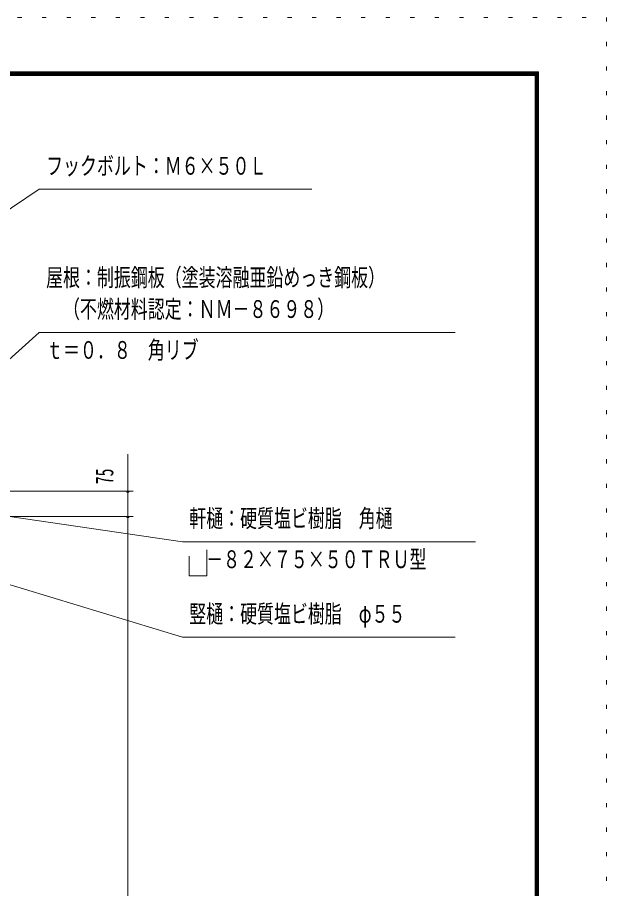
# Model space of a CAD drawing. Units: millimetres, scale not verified. Extents: x -25857 to 25867, y -10500 to 10500.
# Drawn here: x 21545 to 25867, y 4113 to 10500 of the extents above; entities that cross this region are included whole.
import ezdxf
from ezdxf.enums import TextEntityAlignment as Align

# ---------------------------------------------------------------- set-up
doc = ezdxf.new("R2010")
doc.units = ezdxf.units.MM
doc.header["$LTSCALE"] = 60
doc.linetypes.add('USER4', pattern=[3, 0.5, -2.5])
for name, color, linetype, lineweight in [('0-A_2-52DIM', 3, 'Continuous', 18), ('0-C_F-F1PAPER', 5, 'Continuous', 18), ('0-D_F-E_J_ADD', 5, 'USER4', 18)]:
    doc.layers.add(name, color=color, linetype=linetype, lineweight=lineweight)
doc.styles.add('ＭＳ ゴシック', font='')
doc.styles.get('ＭＳ ゴシック').set_extended_font_data('MS Gothic')

msp = doc.modelspace()

# ---------------------------------------------------------------- linework, layer by layer
at = {"layer": '0-A_2-52DIM'}
for p, q in [((21705.26, 9239.93), (19316.23, 7645.67)), ((23705.25, 9239.93), (21705.26, 9239.93)), ((21705.26, 8189.93), (20548.57, 7162.5)), ((21705.26, 8189.93), (24755.25, 8189.93)), ((22355.25, -900.07), (22355.25, 7297.43)), ((21180.25, 7027.43), (22392.75, 7027.43)), ((22365.25, 7027.43), (22345.25, 7027.43)), ((22755.25, 6655.5), (21098.98, 6898.16)), ((21097.75, 6839.93), (22392.75, 6839.93)), ((22365.25, 6839.93), (22345.25, 6839.93)), ((22755.25, 6655.5), (24905.25, 6655.5)), ((22805.25, 6405.5), (22805.25, 6549.85)), ((22755.25, 5955.51), (21019.13, 6484.1)), ((22755.25, 5955.51), (24755.25, 5955.51))]:
    msp.add_line(p, q, dxfattribs=at)
msp.add_lwpolyline([(22805.25, 6405.5), (22934.04, 6405.5), (22934.04, 6596.93)], dxfattribs=at)
for centre in [(22355.25, 7027.43), (22355.25, 6839.93)]:
    msp.add_arc(centre, 10, 180, 0, dxfattribs=at)
at = {"layer": '0-C_F-F1PAPER'}
for p, q in [((-3333.34, 10100), (25366.66, 10100)), ((-3330.84, 10097.5), (25364.16, 10097.5)), ((-3328.34, 10095), (25361.66, 10095)), ((-3325.84, 10092.5), (25359.16, 10092.5)), ((25361.66, -9995), (25361.66, 10095)), ((25364.16, -9997.5), (25364.16, 10097.5)), ((-3323.34, 10090), (25356.66, 10090)), ((-3320.84, 10087.5), (25354.16, 10087.5)), ((-3318.34, 10085), (25351.66, 10085)), ((-3315.84, 10082.5), (25349.16, 10082.5)), ((-3313.34, 10080), (25346.66, 10080)), ((-3310.84, 10077.5), (25344.16, 10077.5)), ((-3308.34, 10075), (25341.66, 10075)), ((25341.66, -9975), (25341.66, 10075)), ((25351.66, -9985), (25351.66, 10085)), ((25356.66, -9990), (25356.66, 10090))]:
    msp.add_line(p, q, dxfattribs=at)
for points in [[(-3333.34, -10000), (25366.66, -10000), (25366.66, 10100)], [(-3325.84, 10092.5), (-3325.84, -9992.5), (25359.16, -9992.5), (25359.16, 10092.5)], [(-3320.84, 10087.5), (-3320.84, -9987.5), (25354.16, -9987.5), (25354.16, 10087.5)], [(-3315.84, 10082.5), (-3315.84, -9982.5), (25349.16, -9982.5), (25349.16, 10082.5)], [(-3313.34, 10080), (-3313.34, -9980), (25346.66, -9980), (25346.66, 10080)], [(-3310.84, 10077.5), (-3310.84, -9977.5), (25344.16, -9977.5), (25344.16, 10077.5)]]:
    msp.add_lwpolyline(points, dxfattribs=at)
at = {"layer": '0-D_F-E_J_ADD'}
for p, q in [((-3833.34, 10500), (25866.66, 10500)), ((25866.66, 10500), (25866.66, -10500))]:
    msp.add_line(p, q, dxfattribs=at)

# ---------------------------------------------------------------- texts
at = {"layer": '0-A_2-52DIM', "color": 7, "style": 'ＭＳ ゴシック', "width": 0.7}
for s, p in [('フックボルト：Ｍ６×５０Ｌ', (21755.26, 9307.69)), ('屋根：制振鋼板（塗装溶融亜鉛めっき鋼板）', (21755.25, 8489.61)), ('\u3000（不燃材料認定：ＮＭ－８６９８）', (21755.25, 8257.7)), ('ｔ＝０．８\u3000角リブ', (21755.25, 7957.69)), ('軒樋：硬質塩ビ樹脂\u3000角樋', (22805.25, 6723.26)), ('\u3000－８２×７５×５０ＴＲＵ型', (22805.25, 6423.26)), ('竪樋：硬質塩ビ樹脂\u3000φ５５', (22805.25, 6023.27))]:
    msp.add_text(s, height=130.2, dxfattribs=at).set_placement(p, align=Align.BOTTOM_LEFT)
at = {"layer": '0-A_2-52DIM', "color": 7, "style": 'ＭＳ ゴシック', "width": 0.65}
msp.add_text('75', height=130.2, rotation=90, dxfattribs=at).set_placement((22287.49, 7077.43), align=Align.BOTTOM_LEFT)

doc.saveas('drawing.dxf')
